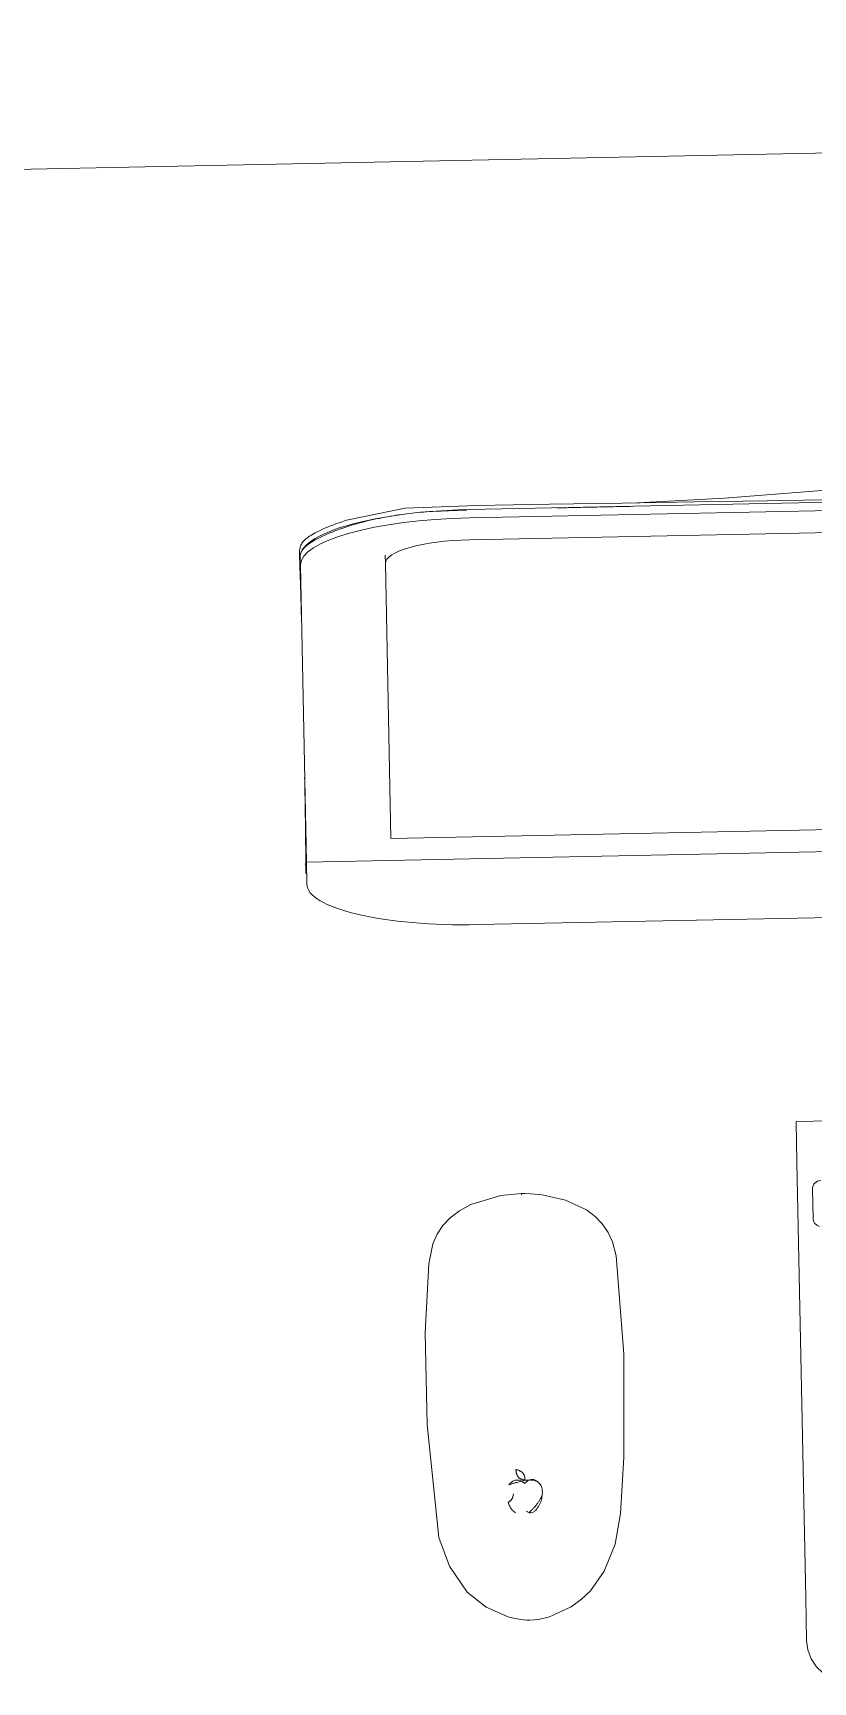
# Model space of a CAD drawing. Header units: metres. Extents: x -71 to 881, y -503 to 661.
# Drawn here: x 203.9427 to 204.1263, y -243.2852 to -242.8971 of the extents above; entities that cross this region are included whole.
import ezdxf

# ---------------------------------------------------------------- set-up
doc = ezdxf.new("R2010")
doc.units = ezdxf.units.M
doc.layers.add('07. Mobiliário', color=51, linetype='Continuous', lineweight=5)

msp = doc.modelspace()

# ---------------------------------------------------------------- linework, layer by layer
at = {"layer": '07. Mobiliário'}
msp.add_line((202.91479, -242.94997), (205.52692, -242.89713), dxfattribs=at)
at = {"layer": '07. Mobiliário', "lineweight": 5}
for p, q in [((204.49331, -243.00024), (204.0454, -243.0093)), ((204.04544, -243.01123), (204.49334, -243.00217)), ((204.04554, -243.01641), (204.49345, -243.00735)), ((204.49345, -243.00735), (204.04554, -243.01641)), ((204.00565, -243.02239), (204.00561, -243.02046)), ((204.02565, -243.02199), (204.02561, -243.02006)), ((204.00707, -243.09226), (204.00565, -243.02239)), ((204.02696, -243.08668), (204.02565, -243.02199)), ((204.02565, -243.02199), (204.02696, -243.08668)), ((204.51486, -243.07681), (204.02696, -243.08668)), ((204.02696, -243.08668), (204.51486, -243.07681)), ((204.53496, -243.08158), (204.00707, -243.09226)), ((204.00707, -243.09226), (204.53496, -243.08158)), ((204.00689, -243.09259), (204.00691, -243.09367)), ((204.00717, -243.09744), (204.00707, -243.09226)), ((204.49528, -243.09792), (204.04737, -243.10698)), ((204.12233, -243.15332), (204.42226, -243.14725)), ((204.12233, -243.15335), (204.12252, -243.16298)), ((204.12252, -243.16298), (204.12459, -243.26543)), ((204.12631, -243.1762), (204.12617, -243.16921)), ((204.12459, -243.26543), (204.1248, -243.27542))]:
    msp.add_line(p, q, dxfattribs=at)
at = {"layer": '07. Mobiliário', "lineweight": 5, "flags": 128}
for points in [[(204.08499, -243.00773), (204.10551, -243.00664), (204.13235, -243.00447), (204.14735, -243.00337), (204.15828, -243.00269), (204.17973, -243.00168), (204.22622, -243.00049), (204.42559, -242.99972), (204.45368, -243.00027)], [(204.13263, -243.00693), (204.11554, -243.00722), (204.09844, -243.00751), (204.08135, -243.00779), (204.06426, -243.00806), (204.04716, -243.00833), (204.03029, -243.00893), (204.01649, -243.01182)], [(204.00545, -243.02012), (204.00546, -243.02032), (204.00549, -243.02198)], [(204.05766, -243.17028), (204.05287, -243.17074), (204.04581, -243.17284), (204.04313, -243.1743), (204.04093, -243.17597), (204.03921, -243.1778), (204.03784, -243.17984), (204.03683, -243.18206), (204.03586, -243.18678), (204.03506, -243.20307), (204.03552, -243.22459), (204.03826, -243.25121), (204.04077, -243.25798), (204.04492, -243.2641), (204.0494, -243.26763), (204.05469, -243.26995), (204.0575, -243.27054), (204.05893, -243.27066), (204.05968, -243.27067)], [(204.05969, -243.27067), (204.06167, -243.27048), (204.06425, -243.26987), (204.06936, -243.26753), (204.07185, -243.26576), (204.07396, -243.26376), (204.07717, -243.25911), (204.07972, -243.25277), (204.08102, -243.24557), (204.08182, -243.23239), (204.08182, -243.20808), (204.07996, -243.18492), (204.07911, -243.18161), (204.0781, -243.17944), (204.07671, -243.17742), (204.07501, -243.17564), (204.07302, -243.17413), (204.06809, -243.1718), (204.06256, -243.17056), (204.05978, -243.17031), (204.05838, -243.17027), (204.05766, -243.17028)], [(204.135, -243.28522), (204.13277, -243.28501), (204.13064, -243.28432), (204.12872, -243.28317), (204.1271, -243.28161), (204.12587, -243.27974), (204.12509, -243.27764), (204.1248, -243.27542)]]:
    msp.add_lwpolyline(points, dxfattribs=at)
at = {"layer": '07. Mobiliário', "lineweight": 5, "extrusion": (0, 0, -1)}
for centre, major_axis, ratio, start_param, end_param in [((204.04565, -243.02158), (-0.03999, -0.00081), 0.258819, 0, 1.570796), ((204.04561, -243.01965), (-0.03999, -0.00081), 0.258819, 0.261799, 1.151282), ((204.04561, -243.01965), (-0.03999, -0.00081), 0.258819, 1.308997, 1.570796), ((204.04565, -243.02158), (-0.02, -0.0004), 0.258819, 0, 1.570796), ((204.04565, -243.02158), (-0.02, -0.0004), 0.258819, 0, 1.570796), ((204.04561, -243.01965), (-0.03999, -0.00081), 0.258819, 0, 0.258223), ((204.04716, -243.09663), (0.03999, 0.00081), 0.258819, 1.570796, 3.141593), ((204.12817, -243.16917), (-0.002, -0.00004), 0.992229, 0, 1.570796), ((204.12831, -243.17606), (-0.002, -0.00004), 0.992229, 4.974188, 6.283185)]:
    msp.add_ellipse(centre, major_axis=major_axis, ratio=ratio, start_param=start_param, end_param=end_param, dxfattribs=at)
at = {"layer": '07. Mobiliário', "lineweight": 5}
for points, knots in [([(204.08373, -243.00853), (204.08225, -243.00856), (204.0793, -243.00862), (204.07497, -243.00871), (204.07132, -243.00878), (204.06834, -243.00885), (204.06681, -243.00888), (204.06605, -243.00889)], [0.86206897, 0.86206897, 0.86206897, 0.86206897, 0.87068966, 0.87931034, 0.88793103, 0.89224138, 0.89655172, 0.89655172, 0.89655172, 0.89655172]), ([(204.01649, -243.01182), (204.01532, -243.01219), (204.01317, -243.01294), (204.01057, -243.01404), (204.00864, -243.01502), (204.0073, -243.01588), (204.00655, -243.01652), (204.00614, -243.017), (204.00587, -243.01743), (204.00566, -243.01792), (204.00551, -243.01856), (204.00545, -243.0193), (204.00545, -243.01984), (204.00545, -243.02011), (204.00545, -243.02012)], [0, 0, 0, 0, 0.0147059, 0.0294118, 0.0441176, 0.0588235, 0.0735294, 0.0882353, 0.1029412, 0.1176471, 0.1323529, 0.1470588, 0.1617647, 0.1620737, 0.1620737, 0.1620737, 0.1620737]), ([(204.0448, -243.00942), (204.04381, -243.00945), (204.04154, -243.00952), (204.03831, -243.00965), (204.03525, -243.00982), (204.03256, -243.01005), (204.03012, -243.01034), (204.02757, -243.01072), (204.02487, -243.0112), (204.02118, -243.01199), (204.01837, -243.01275), (204.01656, -243.01333)], [0.93690845, 0.93690845, 0.93690845, 0.93690845, 0.94181034, 0.94827586, 0.95474138, 0.9612069, 0.96767241, 0.97413793, 0.98060345, 0.98706897, 1, 1, 1, 1]), ([(204.01656, -243.01333), (204.01463, -243.01396), (204.0119, -243.01501), (204.00904, -243.01645), (204.00739, -243.01749), (204.00627, -243.01851), (204.00568, -243.01957), (204.00548, -243.02078), (204.00549, -243.02208), (204.00554, -243.02328), (204.00559, -243.0244), (204.00562, -243.02528), (204.00565, -243.026), (204.00567, -243.02659), (204.00569, -243.02719), (204.00571, -243.02796), (204.00574, -243.02889), (204.00577, -243.02998), (204.0058, -243.03111), (204.00583, -243.03226), (204.00586, -243.03338), (204.00589, -243.0345), (204.00591, -243.03526), (204.00592, -243.03564)], [0, 0, 0, 0, 0.025, 0.0375, 0.05, 0.0625, 0.075, 0.0875, 0.1, 0.1125, 0.125, 0.1375, 0.14375, 0.15, 0.15625, 0.1625, 0.175, 0.1875, 0.2, 0.2125, 0.225, 0.2375, 0.25, 0.25, 0.25, 0.25]), ([(204.00666, -243.07243), (204.00669, -243.07398), (204.00673, -243.07631), (204.00678, -243.07902), (204.0068, -243.08056), (204.00682, -243.08172), (204.00683, -243.08287), (204.00685, -243.08401), (204.00686, -243.08515), (204.00688, -243.08631), (204.00689, -243.08744), (204.0069, -243.08854), (204.0069, -243.08965), (204.00691, -243.09079), (204.00691, -243.0919), (204.0069, -243.09294), (204.00691, -243.09398), (204.00695, -243.09468), (204.00699, -243.09503)], [0.65, 0.65, 0.65, 0.65, 0.7, 0.725, 0.7375, 0.75, 0.7625, 0.775, 0.7875, 0.8, 0.8125, 0.825, 0.8375, 0.85, 0.8625, 0.875, 0.8875, 0.9, 0.9, 0.9, 0.9]), ([(204.05766, -243.17028), (204.05766, -243.17028), (204.05766, -243.17032), (204.05767, -243.17046), (204.05767, -243.17053)], [-0.8786399, -0.8786399, -0.8786399, -0.8786399, -0.5, 0, 0, 0, 0]), ([(204.05472, -243.23881), (204.0549, -243.23858), (204.05533, -243.23815), (204.05592, -243.23782), (204.05642, -243.2377), (204.05685, -243.23767), (204.05727, -243.23771), (204.0576, -243.23786), (204.05783, -243.23803), (204.058, -243.23816), (204.05814, -243.23826), (204.05831, -243.23837), (204.05848, -243.23841), (204.05863, -243.23832), (204.05875, -243.23821), (204.05887, -243.2381), (204.059, -243.23799), (204.05921, -243.23783), (204.05949, -243.23769), (204.05982, -243.2376), (204.06009, -243.23756), (204.06032, -243.23757), (204.06054, -243.23759), (204.0608, -243.23765), (204.06107, -243.23777), (204.06136, -243.23794), (204.0616, -243.23813), (204.0619, -243.23842), (204.06218, -243.23878), (204.06239, -243.23921), (204.06249, -243.23953), (204.06256, -243.23987), (204.06261, -243.24034), (204.06261, -243.24099), (204.06256, -243.24151), (204.06252, -243.24175)], [0, 0, 0, 0, 0.0178571, 0.0357143, 0.0446429, 0.0535714, 0.0625, 0.0714286, 0.0803571, 0.0848214, 0.0892857, 0.09375, 0.0982143, 0.1026786, 0.1071429, 0.1116071, 0.1160714, 0.1205357, 0.1339286, 0.1428571, 0.1517857, 0.1607143, 0.1696429, 0.1785714, 0.1964286, 0.2142857, 0.2321429, 0.25, 0.2857143, 0.3035714, 0.3214286, 0.3392857, 0.3571429, 0.3928571, 0.4285638, 0.4285638, 0.4285638, 0.4285638]), ([(204.05472, -243.23881), (204.05499, -243.23872), (204.05545, -243.23856), (204.05603, -243.2384), (204.05648, -243.23828), (204.05692, -243.23815), (204.05744, -243.238), (204.05803, -243.23785), (204.05858, -243.23774), (204.05909, -243.23769), (204.05956, -243.23767), (204.06, -243.23769), (204.06053, -243.23776), (204.06098, -243.23787), (204.06137, -243.23805), (204.06171, -243.23827), (204.06199, -243.23854), (204.0622, -243.23881), (204.06229, -243.23894), (204.06231, -243.23897)], [0, 0, 0, 0, 0.0208333, 0.0416667, 0.0520833, 0.0625, 0.0833333, 0.1041667, 0.125, 0.1458333, 0.1666667, 0.1875, 0.2083333, 0.25, 0.2708333, 0.2916667, 0.3333333, 0.3541667, 0.3622984, 0.3622984, 0.3622984, 0.3622984]), ([(204.05847, -243.23772), (204.05837, -243.2377), (204.05821, -243.23766), (204.05796, -243.2376), (204.05774, -243.23752), (204.05747, -243.23739), (204.05717, -243.2372), (204.05687, -243.23691), (204.05669, -243.23662), (204.05657, -243.23637), (204.0565, -243.23616), (204.05644, -243.23594), (204.05639, -243.23562), (204.05638, -243.23539), (204.05639, -243.2352)], [0, 0, 0, 0, 0.0625, 0.125, 0.1875, 0.25, 0.375, 0.5, 0.625, 0.6875, 0.75, 0.8125, 0.875, 1, 1, 1, 1]), ([(204.05639, -243.2352), (204.05668, -243.23526), (204.05728, -243.23543), (204.05802, -243.23597), (204.05843, -243.2366), (204.05851, -243.23724), (204.05849, -243.23756), (204.05847, -243.23772)], [0, 0, 0, 0, 0.25, 0.5, 0.75, 0.875, 1, 1, 1, 1]), ([(204.05847, -243.23772), (204.05831, -243.23769), (204.05799, -243.23762), (204.05753, -243.23747), (204.05716, -243.23723), (204.05678, -243.2368), (204.05647, -243.23609), (204.05641, -243.23549), (204.05639, -243.2352)], [0, 0, 0, 0, 0.125, 0.25, 0.375, 0.5, 0.75, 1, 1, 1, 1]), ([(204.05822, -243.23631), (204.05825, -243.23636), (204.05831, -243.23646), (204.05838, -243.23663), (204.05843, -243.23681), (204.05849, -243.23704), (204.05852, -243.23735), (204.05849, -243.23758), (204.05847, -243.23772)], [0.6, 0.6, 0.6, 0.6, 0.65, 0.7, 0.75, 0.8, 0.9, 1, 1, 1, 1]), ([(204.05453, -243.24298), (204.0546, -243.24294), (204.05472, -243.24287), (204.05494, -243.24271), (204.05518, -243.24248), (204.05545, -243.24213), (204.05559, -243.24188), (204.05565, -243.24175)], [0, 0, 0, 0, 0.0416667, 0.0833333, 0.1666667, 0.25, 0.3333333, 0.3333333, 0.3333333, 0.3333333]), ([(204.06253, -243.24143), (204.06247, -243.24154), (204.06232, -243.24182), (204.06201, -243.24233), (204.06164, -243.24292), (204.06122, -243.24352), (204.06082, -243.24401), (204.06051, -243.24436), (204.0602, -243.24467), (204.05984, -243.24499), (204.05959, -243.2452), (204.05948, -243.24528)], [0.5045827, 0.5045827, 0.5045827, 0.5045827, 0.5208333, 0.5416667, 0.5625, 0.5833333, 0.6041667, 0.6145833, 0.625, 0.6458333, 0.663405, 0.663405, 0.663405, 0.663405]), ([(204.05632, -243.24538), (204.05631, -243.24538), (204.05625, -243.24534), (204.0561, -243.24525), (204.05577, -243.245), (204.05535, -243.24456), (204.0549, -243.24386), (204.05465, -243.24329), (204.05453, -243.24298)], [0.8417478, 0.8417478, 0.8417478, 0.8417478, 0.84375, 0.8541667, 0.875, 0.9166667, 0.9583333, 1, 1, 1, 1])]:
    msp.add_open_spline(points, degree=3, knots=knots, dxfattribs=at)
for points in [[(204.05766, -243.17028), (204.05766, -243.17028), (204.05766, -243.17028), (204.05766, -243.17028)], [(204.05709, -243.23541), (204.05715, -243.23543), (204.05726, -243.23548), (204.05742, -243.23557), (204.05758, -243.23566), (204.05768, -243.23574), (204.05772, -243.23577)], [(204.05453, -243.24298), (204.05485, -243.24277), (204.05554, -243.24226), (204.05578, -243.24139), (204.05581, -243.24097)], [(204.06252, -243.24175), (204.06248, -243.242), (204.06237, -243.24246), (204.06211, -243.24312), (204.06178, -243.24379), (204.06136, -243.24443), (204.06087, -243.24499), (204.06029, -243.24538), (204.05962, -243.24552), (204.05913, -243.24516), (204.0589, -243.24502)]]:
    msp.add_open_spline(points, degree=3, dxfattribs=at)

doc.saveas('drawing.dxf')
